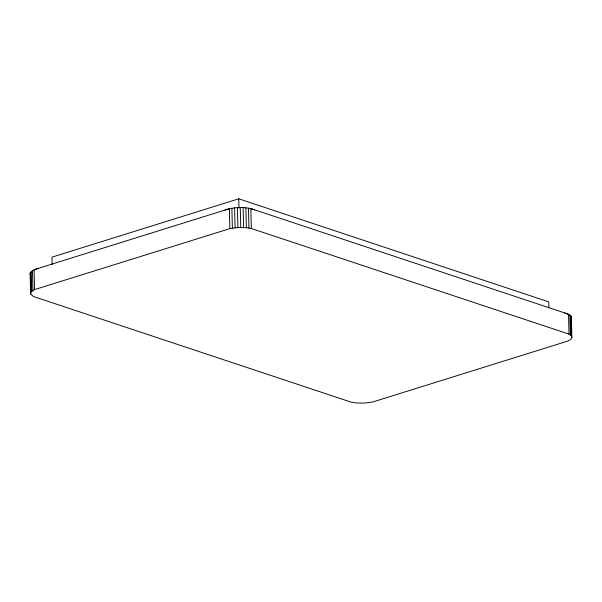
<?xml version="1.0" encoding="UTF-8"?>
<svg xmlns="http://www.w3.org/2000/svg" width="602" height="602" viewBox="0 0 602 602"><rect width="100%" height="100%" fill="white"/><g stroke="black" fill="none" stroke-linecap="round" stroke-linejoin="round"><path stroke-width="0.9" d="M564.736 312.935L569.868 315.012L571.336 316.75L571.9 337.556L570.741 339.377L567.934 341.033L372.646 402.016L364.594 403.099L356.136 402.934L351.154 402.144L33.479 296.523L30.664 294.002L30.1 273.195L32.47 270.516L38.257 268.379M571.9 337.556L571.306 335.743L569.003 334.118L251.327 228.497L246.353 227.707L237.895 227.541L229.844 228.625L34.555 289.607L30.95 292.166L30.664 294.002M225.073 210.038C234.532 206.885 245.277 206.509 254.729 209.865M548.919 307.502L548.783 301.888L238.776 198.81L51.953 257.152L52.141 264.639M34.615 269.515L228.715 208.902M251.433 208.766L568.032 314.033M571.336 316.75L571.23 325.817M30.1 273.195L30.175 274.113M570.816 315.854L571.306 335.743M569.868 315.012L570.357 334.9M568.521 314.229L569.003 334.118M250.846 208.608L251.327 228.497M248.46 208.149L248.95 228.038M245.864 207.818L246.353 227.707M243.11 207.622L243.599 227.511M240.273 207.562L240.755 227.458M238.776 198.81L239.002 208.172M237.406 207.652L237.895 227.541M234.592 207.878L235.073 227.774M231.883 208.247L232.372 228.135M229.354 208.736L229.844 228.625M34.066 269.719L34.555 289.607M32.47 270.516L32.959 290.405M31.259 271.374L31.748 291.263M30.943 284.949L31.011 287.666M30.461 272.277L30.95 292.166"/></g></svg>
